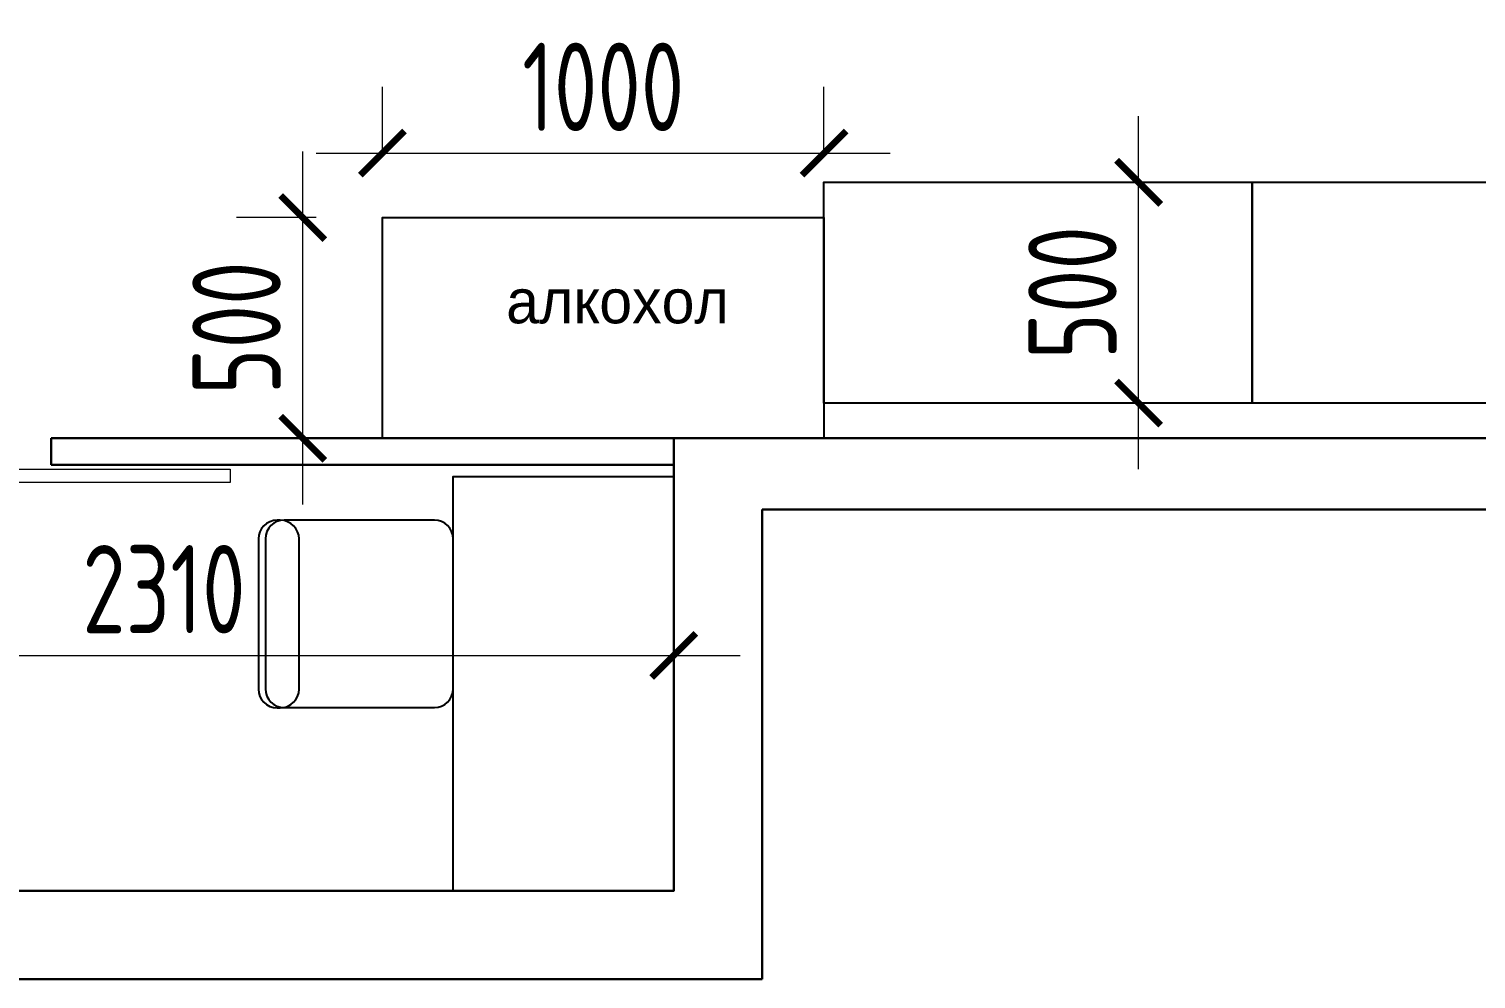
# Model space of a CAD drawing. Header units: millimetres. Extents: x 15239 to 57239, y 6356 to 36056.
# Drawn here: x 24520 to 27798, y 21206 to 23358 of the extents above; entities that cross this region are included whole.
import ezdxf
from ezdxf.enums import TextEntityAlignment as Align

# ---------------------------------------------------------------- set-up
doc = ezdxf.new("R2010")
doc.units = ezdxf.units.MM
doc.layers.add('DIM', color=12, linetype='Continuous')
doc.layers.add('FAMILIES', color=7, linetype='Continuous')
for name, color, linetype, lineweight in [('GONDOLA 1000X400', 150, 'Continuous', 25), ('GONDOLA HEAD 1000X400', 1, 'Continuous', 25), ('STOLBOVI NADVORESEN', 7, 'Continuous', 30)]:
    doc.layers.add(name, color=color, linetype=linetype, lineweight=lineweight)
doc.styles.add('DoaDPf16$0$Dpi10', font='comic.ttf')
doc.styles.add('ISO', font='isocp2.shx', dxfattribs={"width": 0.8})
doc.dimstyles.new('1-100-internal', dxfattribs={"dimscale": 100, "dimtxt": 2, "dimasz": 1, "dimexe": 1.5, "dimexo": 1.5, "dimgap": 0.5, "dimtad": 3, "dimdec": 0, "dimzin": 12, "dimdsep": 46, "dimtxsty": 'ISO', "dimblk": 'ARCHTICK', "dimcen": 0, "dimdle": 1.5, "dimclrd": 8, "dimclre": 8, "dimclrt": 7, "dimadec": 0, "dimazin": 0, "dimtfac": 1, "dimtdec": 0, "dimtmove": 1, "dimatfit": 2, "dimldrblk": 'ARCHTICK', "dimfxl": 1, "dimtvp": 0.75, "dimtolj": 1, "dimtzin": 12, "dimlwd": 15, "dimlwe": 15, "dimarcsym": 0})

# ---------------------------------------------------------------- blocks, each defined once
blk = doc.blocks.new('_ArchTick')
at = {"color": 0, "linetype": 'ByBlock', "const_width": 0.15}
blk.add_lwpolyline([(-0.5, -0.5), (0.5, 0.5)], dxfattribs=at)
blk = doc.blocks.new('*D16')
at = {"layer": 'Defpoints', "color": 0, "transparency": 16777216}
for p in [(24570.2, 22370.7), (24100.2, 21405.7), (24570.2, 21405.7)]:
    blk.add_point(p, dxfattribs=at)
at = {"layer": 'DIM', "color": 8, "lineweight": 15, "transparency": 16777216}
for p, q in [((24100.2, 22520.7), (24100.2, 21255.7)), ((24420.2, 22370.7), (23950.2, 22370.7)), ((24420.2, 21405.7), (23950.2, 21405.7))]:
    blk.add_line(p, q, dxfattribs=at)
at = {"layer": 'DIM', "color": 8, "lineweight": 15, "transparency": 16777216, "xscale": 100, "yscale": 100, "zscale": 100}
for p, rotation in [((24100.2, 22370.7), 90), ((24100.2, 21405.7), 270)]:
    blk.add_blockref('_ArchTick', p, dxfattribs=dict(at, rotation=rotation))
at = {"layer": 'DIM', "color": 7, "transparency": 16777216, "insert": (23950.2, 21888.2), "char_height": 200, "attachment_point": 5, "rotation": 90, "style": 'ISO'}
blk.add_mtext('\\A1;965', dxfattribs=at)
blk = doc.blocks.new('*D17')
at = {"layer": 'Defpoints', "color": 0, "transparency": 16777216}
for p in [(23670.9, 22223.4), (25980.9, 22223.4), (25980.9, 21938.9)]:
    blk.add_point(p, dxfattribs=at)
at = {"layer": 'DIM', "color": 8, "lineweight": 15, "transparency": 16777216}
for p, q in [((23670.9, 22073.4), (23670.9, 21788.9)), ((25980.9, 22073.4), (25980.9, 21788.9)), ((23520.9, 21938.9), (26130.9, 21938.9))]:
    blk.add_line(p, q, dxfattribs=at)
at = {"layer": 'DIM', "color": 8, "lineweight": 15, "transparency": 16777216, "xscale": 100, "yscale": 100, "zscale": 100, "rotation": 180}
blk.add_blockref('_ArchTick', (23670.9, 21938.9), dxfattribs=at)
at = {"layer": 'DIM', "color": 8, "lineweight": 15, "transparency": 16777216, "xscale": 100, "yscale": 100, "zscale": 100}
blk.add_blockref('_ArchTick', (25980.9, 21938.9), dxfattribs=at)
at = {"layer": 'DIM', "color": 7, "transparency": 16777216, "insert": (24825.9, 22088.9), "char_height": 200, "attachment_point": 5, "style": 'ISO'}
blk.add_mtext('\\A1;2310', dxfattribs=at)
blk = doc.blocks.new('*D113')
at = {"layer": 'Defpoints', "color": 0, "transparency": 16777216}
for p in [(26320.9, 23076.9), (25320.9, 22930.7), (26320.9, 22930.7)]:
    blk.add_point(p, dxfattribs=at)
at = {"layer": 'DIM', "color": 8, "lineweight": 15, "transparency": 16777216}
for p, q in [((25320.9, 23080.7), (25320.9, 23226.9)), ((26320.9, 23080.7), (26320.9, 23226.9)), ((25170.9, 23076.9), (26470.9, 23076.9))]:
    blk.add_line(p, q, dxfattribs=at)
at = {"layer": 'DIM', "color": 8, "lineweight": 15, "transparency": 16777216, "xscale": 100, "yscale": 100, "zscale": 100, "rotation": 180}
blk.add_blockref('_ArchTick', (25320.9, 23076.9), dxfattribs=at)
at = {"layer": 'DIM', "color": 8, "lineweight": 15, "transparency": 16777216, "xscale": 100, "yscale": 100, "zscale": 100}
blk.add_blockref('_ArchTick', (26320.9, 23076.9), dxfattribs=at)
at = {"layer": 'DIM', "color": 7, "transparency": 16777216, "insert": (25820.9, 23226.9), "char_height": 200, "attachment_point": 5, "style": 'ISO'}
blk.add_mtext('\\A1;1000', dxfattribs=at)
blk = doc.blocks.new('*D114')
at = {"layer": 'Defpoints', "color": 0, "transparency": 16777216}
for p in [(25140.3, 22930.7), (25320.9, 22930.7), (25320.9, 22430.7)]:
    blk.add_point(p, dxfattribs=at)
at = {"layer": 'DIM', "color": 8, "lineweight": 15, "transparency": 16777216}
for p, q in [((25140.3, 22280.7), (25140.3, 23080.7)), ((25170.9, 22930.7), (24990.3, 22930.7)), ((25170.9, 22430.7), (24990.3, 22430.7))]:
    blk.add_line(p, q, dxfattribs=at)
at = {"layer": 'DIM', "color": 8, "lineweight": 15, "transparency": 16777216, "xscale": 100, "yscale": 100, "zscale": 100}
for p, rotation in [((25140.3, 22930.7), 90), ((25140.3, 22430.7), 270)]:
    blk.add_blockref('_ArchTick', p, dxfattribs=dict(at, rotation=rotation))
at = {"layer": 'DIM', "color": 7, "transparency": 16777216, "insert": (24990.3, 22680.7), "char_height": 200, "attachment_point": 5, "rotation": 90, "style": 'ISO'}
blk.add_mtext('\\A1;500', dxfattribs=at)
blk = doc.blocks.new('*D115')
at = {"layer": 'Defpoints', "color": 0, "transparency": 16777216}
for p in [(27033.7, 23010.7), (27290.9, 23010.7), (27290.9, 22510.7)]:
    blk.add_point(p, dxfattribs=at)
at = {"layer": 'DIM', "color": 8, "lineweight": 15, "transparency": 16777216}
for p, q in [((27033.7, 22360.7), (27033.7, 23160.7)), ((27140.9, 23010.7), (26883.7, 23010.7)), ((27140.9, 22510.7), (26883.7, 22510.7))]:
    blk.add_line(p, q, dxfattribs=at)
at = {"layer": 'DIM', "color": 8, "lineweight": 15, "transparency": 16777216, "xscale": 100, "yscale": 100, "zscale": 100}
for p, rotation in [((27033.7, 23010.7), 90), ((27033.7, 22510.7), 270)]:
    blk.add_blockref('_ArchTick', p, dxfattribs=dict(at, rotation=rotation))
at = {"layer": 'DIM', "color": 7, "transparency": 16777216, "insert": (26883.7, 22760.7), "char_height": 200, "attachment_point": 5, "rotation": 90, "style": 'ISO'}
blk.add_mtext('\\A1;500', dxfattribs=at)

msp = doc.modelspace()

# ---------------------------------------------------------------- linework, layer by layer
at = {"linetype": 'Continuous'}
for p, q in [((25089.5, 22245.2), (25082.3, 22245.2)), ((25438.4, 22245.6), (25098.4, 22245.6)), ((25039.8, 22202.7), (25039.8, 21862.7)), ((25055.9, 22203.1), (25055.9, 21863.1)), ((25132, 21862.7), (25132, 22202.7)), ((25480.9, 21863.1), (25480.9, 22203.1)), ((25082.3, 21820.2), (25089.5, 21820.2)), ((25098.4, 21820.6), (25438.4, 21820.6))]:
    msp.add_line(p, q, dxfattribs=at)
msp.add_lwpolyline([(25980.9, 22344.3), (25980.9, 21405.7), (25480.9, 21405.7), (25480.9, 22344.3), (25980.9, 22344.3)], dxfattribs=at)
for centre, start, end in [((25082.3, 22202.7), 90, 180), ((25098.4, 22203.1), 90, 180), ((25089.5, 22202.7), 0, 90), ((25438.4, 22203.1), 0, 90), ((25082.3, 21862.7), 180, 270), ((25098.4, 21863.1), 180, 270), ((25089.5, 21862.7), 270, 0), ((25438.4, 21863.1), 270, 0)]:
    msp.add_arc(centre, 42.5, start, end, dxfattribs=at)
at = {"layer": 'GONDOLA 1000X400', "color": 5}
for points in [[(26320.9, 22510.7), (26320.9, 23010.7), (27290.9, 23010.7), (27290.9, 22510.7)], [(27290.9, 22510.7), (27290.9, 23010.7), (28260.9, 23010.7), (28260.9, 22510.7)]]:
    msp.add_lwpolyline(points, close=True, dxfattribs=at)
for points in [[(27290.9, 22510.7), (27290.9, 22510.7), (26320.9, 22510.7), (26320.9, 22470.7)], [(28260.9, 22510.7), (28260.9, 22510.7), (27290.9, 22510.7)]]:
    msp.add_lwpolyline(points, dxfattribs=at)
at = {"layer": 'GONDOLA HEAD 1000X400', "ltscale": 0.1}
msp.add_lwpolyline([(25320.9, 22430.7), (25320.9, 22930.7), (26320.9, 22930.7), (26320.9, 22430.7), (25320.9, 22430.7)], dxfattribs=at)
at = {"layer": 'STOLBOVI NADVORESEN'}
for p, q in [((29422.9, 22430.7), (25980.9, 22430.7)), ((25980.9, 22430.7), (25980.9, 21405.7)), ((25980.9, 22370.7), (24570.2, 22370.7)), ((26180.9, 22269.7), (26180.9, 21205.7)), ((25980.9, 21405.7), (22312.9, 21405.7)), ((26180.9, 21205.7), (22312.9, 21205.7))]:
    msp.add_line(p, q, dxfattribs=at)
for points in [[(25980.9, 22430.7), (24570.2, 22430.7)], [(24570.2, 22370.7), (24570.2, 22430.7)], [(40171.9, 22269.7), (26180.9, 22269.7)]]:
    msp.add_lwpolyline(points, dxfattribs=at)
at = {"layer": 'STOLBOVI NADVORESEN', "lineweight": 9}
msp.add_lwpolyline([(24689, 22330.7), (23926.1, 22330.7), (23926.1, 22360.7), (24976.1, 22360.7), (24976.1, 22330.7), (23926.1, 22330.7)], dxfattribs=at)

# ---------------------------------------------------------------- texts
at = {"layer": 'FAMILIES', "lineweight": -2, "ltscale": 0.01, "style": 'DoaDPf16$0$Dpi10'}
msp.add_text('алкохол', height=100, dxfattribs=at).set_placement((25853.3, 22741.3), align=Align.MIDDLE_CENTER)

# ---------------------------------------------------------------- dimensions: what is measured, and where the dimension line sits
at = {"layer": 'DIM'}
for base, p1, p2, picture, middle in [((26320.9, 23076.9), (25320.9, 22930.7), (26320.9, 22930.7), '*D113', (25820.9, 23226.9)), ((25980.9, 21938.9), (23670.9, 22223.4), (25980.9, 22223.4), '*D17', (24825.9, 22088.9))]:
    dim = msp.add_linear_dim(base=base, p1=p1, p2=p2, dimstyle='1-100-internal', override={"dimpost": '\\X'}, dxfattribs=at)
    dim.commit()
    dim.dimension.update_dxf_attribs({"geometry": picture, "text_midpoint": middle})
for base, p1, p2, picture, middle in [((27033.7, 23010.7), (27290.9, 22510.7), (27290.9, 23010.7), '*D115', (26883.7, 22760.7)), ((25140.3, 22930.7), (25320.9, 22430.7), (25320.9, 22930.7), '*D114', (24990.3, 22680.7)), ((24100.2, 21405.7), (24570.2, 22370.7), (24570.2, 21405.7), '*D16', (23950.2, 21888.2))]:
    dim = msp.add_linear_dim(base=base, p1=p1, p2=p2, angle=90, dimstyle='1-100-internal', override={"dimpost": '\\X'}, dxfattribs=at)
    dim.commit()
    dim.dimension.update_dxf_attribs({"geometry": picture, "text_midpoint": middle})

doc.saveas('drawing.dxf')
